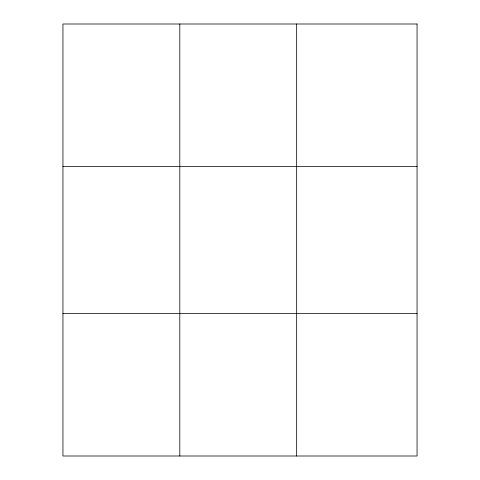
<?xml version="1.0" encoding="UTF-8"?>
<svg xmlns="http://www.w3.org/2000/svg" width="480" height="480" viewBox="0 0 480 480"><rect width="100%" height="100%" fill="white"/><g stroke="black" fill="none" stroke-linecap="round" stroke-linejoin="round"><path stroke-width="0.72" d="M179.802 24L179.802 456M296.658 24L296.658 456M62.952 166.56L417.048 166.56M62.952 313.44L417.048 313.44M417.048 24L417.048 456L62.952 456L62.952 24L417.048 24"/></g></svg>
